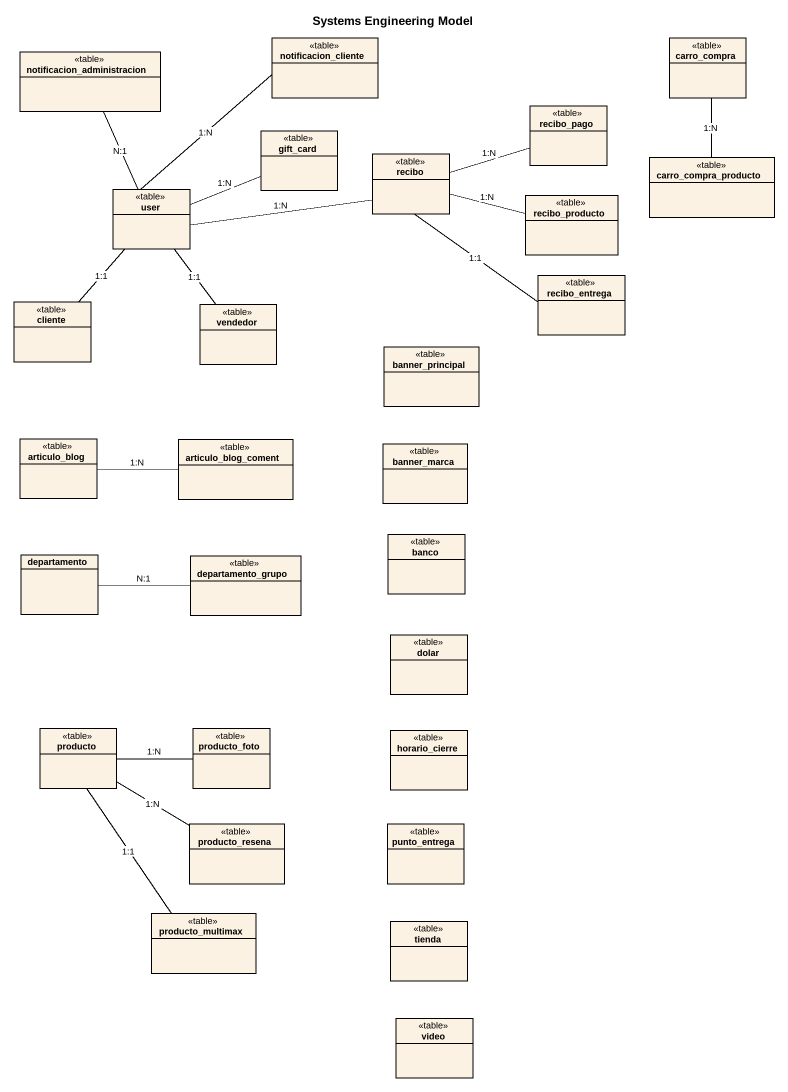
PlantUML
@startuml
title Systems Engineering Model
hide circle
hide empty members
class notificacion_administracion <<table>>
class notificacion_cliente <<table>>
class carro_compra <<table>>
class gift_card <<table>>
class recibo_pago <<table>>
class recibo <<table>>
class carro_compra_producto <<table>>
class user <<table>>
class recibo_producto <<table>>
class recibo_entrega <<table>>
class cliente <<table>>
class vendedor <<table>>
class banner_principal <<table>>
class articulo_blog <<table>>
class articulo_blog_coment <<table>>
class banner_marca <<table>>
class departamento
class departamento_grupo <<table>>
class banco <<table>>
class dolar <<table>>
class producto <<table>>
class producto_foto <<table>>
class horario_cierre <<table>>
class producto_resena <<table>>
class punto_entrega <<table>>
class producto_multimax <<table>>
class tienda <<table>>
class video <<table>>
carro_compra -- carro_compra_producto : 1:N
recibo -right- recibo_pago : 1:N
recibo -right- recibo_producto : 1:N
recibo -- recibo_entrega : 1:1
user -up- notificacion_administracion : N:1
user -up- notificacion_cliente : 1:N
user -right- gift_card : 1:N
user -right- recibo : 1:N
user -- vendedor : 1:1
cliente -up- user : 1:1
articulo_blog -right- articulo_blog_coment : 1:N
departamento -right- departamento_grupo : N:1
producto -right- producto_foto : 1:N
producto -- producto_resena : 1:N
producto -- producto_multimax : 1:1
@enduml
